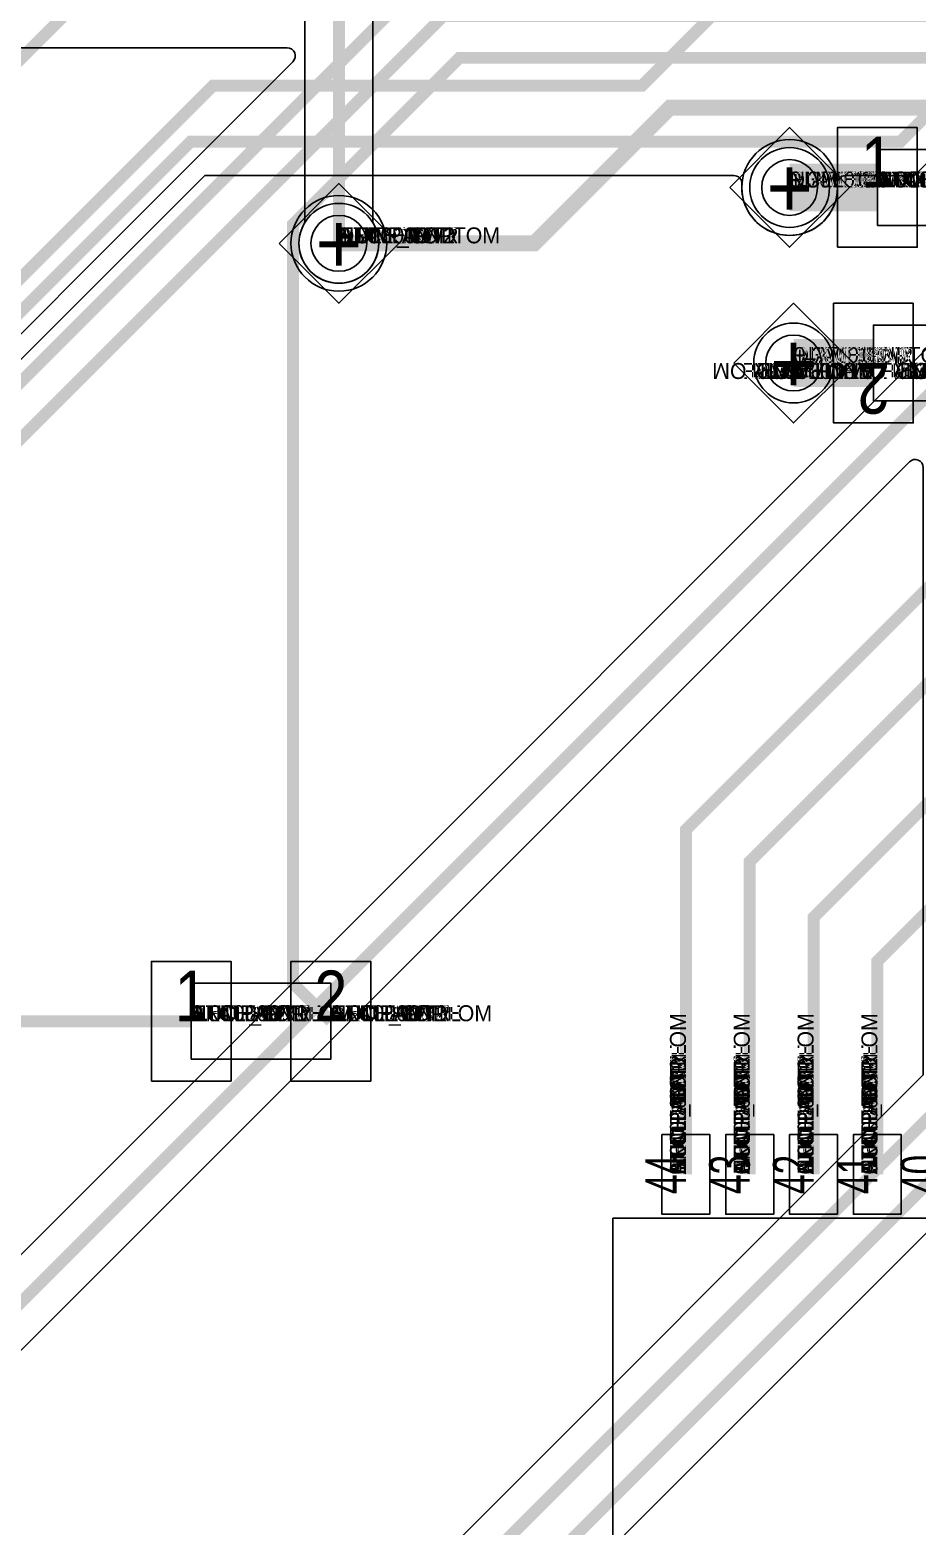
# Model space of a CAD drawing. Extents: x 0 to 323, y 0 to 320.
# Drawn here: x 16.78 to 27.9, y 44.57 to 63.33 of the extents above; entities that cross this region are included whole.
import ezdxf
from ezdxf.enums import TextEntityAlignment as Align

# ---------------------------------------------------------------- set-up
doc = ezdxf.new("R2010")
doc.units = 0
doc.header["$MEASUREMENT"] = 0
doc.layers.get('0').update_dxf_attribs({"linetype": 'CONTINUOUS'})
for name, color, linetype in [('CDN_FIGURES', 7, 'CONTINUOUS'), ('ETCH_BOTTOM', 7, 'CONTINUOUS'), ('ETCH_GND', 3, 'CONTINUOUS'), ('ETCH_INT1', 4, 'CONTINUOUS'), ('ETCH_INT2', 5, 'CONTINUOUS'), ('ETCH_PWR', 6, 'CONTINUOUS'), ('ETCH_TOP', 2, 'CONTINUOUS'), ('MANUFACTURING_NCLEGEND-1-6', 8, 'CONTINUOUS'), ('PACKAGE_GEOMETRY_ASSEMBLY_TOP', 11, 'CONTINUOUS'), ('PACKAGE_GEOMETRY_PIN_NUMBER', 9, 'CONTINUOUS')]:
    doc.layers.add(name, color=color, linetype=linetype)

# ---------------------------------------------------------------- blocks, each defined once
blk = doc.blocks.new('PAD_INFO')
for tag in ['SHAPE_TYPE', 'PAD_HEIGHT', 'PAD_LAYER', 'PAD_TYPE', 'PAD_WIDTH']:
    blk.add_attdef(tag, (0, 0), '', height=0.2)
at = {"flags": 2}
blk.add_attdef('CDN_TYPE', (0, 0), '', height=0.2, dxfattribs=at)
blk = doc.blocks.new('DRILL_INFO')
at = {"flags": 2}
blk.add_attdef('CDN_TYPE', (0, 0), '', height=0.2, dxfattribs=at)
for tag in ['FSHAPE', 'FCHAR', 'DRILL_HEIGHT', 'DIAMETER', 'PLATED', 'DRILL_WIDTH']:
    blk.add_attdef(tag, (0, 0), '', height=0.2)
blk = doc.blocks.new('VIA0700X0300')
at = {"layer": 'ETCH_BOTTOM'}
blk.add_circle((0, 0), 0.35, dxfattribs=at)
at = {"layer": 'ETCH_GND'}
blk.add_circle((0, 0), 0.35, dxfattribs=at)
at = {"layer": 'ETCH_INT1'}
blk.add_circle((0, 0), 0.35, dxfattribs=at)
at = {"layer": 'ETCH_INT2'}
blk.add_circle((0, 0), 0.35, dxfattribs=at)
at = {"layer": 'ETCH_PWR'}
blk.add_circle((0, 0), 0.35, dxfattribs=at)
at = {"layer": 'ETCH_TOP'}
blk.add_circle((0, 0), 0.35, dxfattribs=at)
ref = blk.add_blockref('PAD_INFO', (0, 0))
ref.add_attrib('PAD_LAYER', 'ETCH_TOP', (0, 0), dxfattribs={"height": 0.2})
ref.add_attrib('SHAPE_TYPE', 'NULL', (0, 0), dxfattribs={"height": 0.2})
ref.add_attrib('PAD_TYPE', 'ANTIPAD', (0, 0), dxfattribs={"height": 0.2})
ref.add_attrib('PAD_WIDTH', '0.000000', (0, 0), dxfattribs={"height": 0.2})
ref.add_attrib('PAD_HEIGHT', '0.000000', (0, 0), dxfattribs={"height": 0.2})
ref = blk.add_blockref('PAD_INFO', (0, 0))
ref.add_attrib('PAD_LAYER', 'ETCH_GND', (0, 0), dxfattribs={"height": 0.2})
ref.add_attrib('SHAPE_TYPE', 'NULL', (0, 0), dxfattribs={"height": 0.2})
ref.add_attrib('PAD_TYPE', 'ANTIPAD', (0, 0), dxfattribs={"height": 0.2})
ref.add_attrib('PAD_WIDTH', '0.000000', (0, 0), dxfattribs={"height": 0.2})
ref.add_attrib('PAD_HEIGHT', '0.000000', (0, 0), dxfattribs={"height": 0.2})
ref = blk.add_blockref('PAD_INFO', (0, 0))
ref.add_attrib('PAD_LAYER', 'ETCH_INT1', (0, 0), dxfattribs={"height": 0.2})
ref.add_attrib('SHAPE_TYPE', 'NULL', (0, 0), dxfattribs={"height": 0.2})
ref.add_attrib('PAD_TYPE', 'ANTIPAD', (0, 0), dxfattribs={"height": 0.2})
ref.add_attrib('PAD_WIDTH', '0.000000', (0, 0), dxfattribs={"height": 0.2})
ref.add_attrib('PAD_HEIGHT', '0.000000', (0, 0), dxfattribs={"height": 0.2})
ref = blk.add_blockref('PAD_INFO', (0, 0))
ref.add_attrib('PAD_LAYER', 'ETCH_INT2', (0, 0), dxfattribs={"height": 0.2})
ref.add_attrib('SHAPE_TYPE', 'NULL', (0, 0), dxfattribs={"height": 0.2})
ref.add_attrib('PAD_TYPE', 'ANTIPAD', (0, 0), dxfattribs={"height": 0.2})
ref.add_attrib('PAD_WIDTH', '0.000000', (0, 0), dxfattribs={"height": 0.2})
ref.add_attrib('PAD_HEIGHT', '0.000000', (0, 0), dxfattribs={"height": 0.2})
ref = blk.add_blockref('PAD_INFO', (0, 0))
ref.add_attrib('PAD_LAYER', 'ETCH_PWR', (0, 0), dxfattribs={"height": 0.2})
ref.add_attrib('SHAPE_TYPE', 'NULL', (0, 0), dxfattribs={"height": 0.2})
ref.add_attrib('PAD_TYPE', 'ANTIPAD', (0, 0), dxfattribs={"height": 0.2})
ref.add_attrib('PAD_WIDTH', '0.000000', (0, 0), dxfattribs={"height": 0.2})
ref.add_attrib('PAD_HEIGHT', '0.000000', (0, 0), dxfattribs={"height": 0.2})
ref = blk.add_blockref('PAD_INFO', (0, 0))
ref.add_attrib('PAD_LAYER', 'ETCH_BOTTOM', (0, 0), dxfattribs={"height": 0.2})
ref.add_attrib('SHAPE_TYPE', 'NULL', (0, 0), dxfattribs={"height": 0.2})
ref.add_attrib('PAD_TYPE', 'ANTIPAD', (0, 0), dxfattribs={"height": 0.2})
ref.add_attrib('PAD_WIDTH', '0.000000', (0, 0), dxfattribs={"height": 0.2})
ref.add_attrib('PAD_HEIGHT', '0.000000', (0, 0), dxfattribs={"height": 0.2})
ref = blk.add_blockref('PAD_INFO', (0, 0))
ref.add_attrib('PAD_LAYER', 'ETCH_TOP', (0, 0), dxfattribs={"height": 0.2})
ref.add_attrib('SHAPE_TYPE', 'NULL', (0, 0), dxfattribs={"height": 0.2})
ref.add_attrib('PAD_TYPE', 'THERMAL', (0, 0), dxfattribs={"height": 0.2})
ref.add_attrib('PAD_WIDTH', '0.000000', (0, 0), dxfattribs={"height": 0.2})
ref.add_attrib('PAD_HEIGHT', '0.000000', (0, 0), dxfattribs={"height": 0.2})
ref = blk.add_blockref('PAD_INFO', (0, 0))
ref.add_attrib('PAD_LAYER', 'ETCH_GND', (0, 0), dxfattribs={"height": 0.2})
ref.add_attrib('SHAPE_TYPE', 'NULL', (0, 0), dxfattribs={"height": 0.2})
ref.add_attrib('PAD_TYPE', 'THERMAL', (0, 0), dxfattribs={"height": 0.2})
ref.add_attrib('PAD_WIDTH', '0.000000', (0, 0), dxfattribs={"height": 0.2})
ref.add_attrib('PAD_HEIGHT', '0.000000', (0, 0), dxfattribs={"height": 0.2})
ref = blk.add_blockref('PAD_INFO', (0, 0))
ref.add_attrib('PAD_LAYER', 'ETCH_INT1', (0, 0), dxfattribs={"height": 0.2})
ref.add_attrib('SHAPE_TYPE', 'NULL', (0, 0), dxfattribs={"height": 0.2})
ref.add_attrib('PAD_TYPE', 'THERMAL', (0, 0), dxfattribs={"height": 0.2})
ref.add_attrib('PAD_WIDTH', '0.000000', (0, 0), dxfattribs={"height": 0.2})
ref.add_attrib('PAD_HEIGHT', '0.000000', (0, 0), dxfattribs={"height": 0.2})
ref = blk.add_blockref('PAD_INFO', (0, 0))
ref.add_attrib('PAD_LAYER', 'ETCH_INT2', (0, 0), dxfattribs={"height": 0.2})
ref.add_attrib('SHAPE_TYPE', 'NULL', (0, 0), dxfattribs={"height": 0.2})
ref.add_attrib('PAD_TYPE', 'THERMAL', (0, 0), dxfattribs={"height": 0.2})
ref.add_attrib('PAD_WIDTH', '0.000000', (0, 0), dxfattribs={"height": 0.2})
ref.add_attrib('PAD_HEIGHT', '0.000000', (0, 0), dxfattribs={"height": 0.2})
ref = blk.add_blockref('PAD_INFO', (0, 0))
ref.add_attrib('PAD_LAYER', 'ETCH_PWR', (0, 0), dxfattribs={"height": 0.2})
ref.add_attrib('SHAPE_TYPE', 'NULL', (0, 0), dxfattribs={"height": 0.2})
ref.add_attrib('PAD_TYPE', 'THERMAL', (0, 0), dxfattribs={"height": 0.2})
ref.add_attrib('PAD_WIDTH', '0.000000', (0, 0), dxfattribs={"height": 0.2})
ref.add_attrib('PAD_HEIGHT', '0.000000', (0, 0), dxfattribs={"height": 0.2})
ref = blk.add_blockref('PAD_INFO', (0, 0))
ref.add_attrib('PAD_LAYER', 'ETCH_BOTTOM', (0, 0), dxfattribs={"height": 0.2})
ref.add_attrib('SHAPE_TYPE', 'NULL', (0, 0), dxfattribs={"height": 0.2})
ref.add_attrib('PAD_TYPE', 'THERMAL', (0, 0), dxfattribs={"height": 0.2})
ref.add_attrib('PAD_WIDTH', '0.000000', (0, 0), dxfattribs={"height": 0.2})
ref.add_attrib('PAD_HEIGHT', '0.000000', (0, 0), dxfattribs={"height": 0.2})
ref = blk.add_blockref('PAD_INFO', (0, 0))
ref.add_attrib('PAD_LAYER', 'ETCH_TOP', (0, 0), dxfattribs={"height": 0.2})
ref.add_attrib('SHAPE_TYPE', 'CIRCLE', (0, 0), dxfattribs={"height": 0.2})
ref.add_attrib('PAD_TYPE', 'REGULAR', (0, 0), dxfattribs={"height": 0.2})
ref.add_attrib('PAD_WIDTH', '0.700000', (0, 0), dxfattribs={"height": 0.2})
ref.add_attrib('PAD_HEIGHT', '0.700000', (0, 0), dxfattribs={"height": 0.2})
ref = blk.add_blockref('PAD_INFO', (0, 0))
ref.add_attrib('PAD_LAYER', 'ETCH_GND', (0, 0), dxfattribs={"height": 0.2})
ref.add_attrib('SHAPE_TYPE', 'CIRCLE', (0, 0), dxfattribs={"height": 0.2})
ref.add_attrib('PAD_TYPE', 'REGULAR', (0, 0), dxfattribs={"height": 0.2})
ref.add_attrib('PAD_WIDTH', '0.700000', (0, 0), dxfattribs={"height": 0.2})
ref.add_attrib('PAD_HEIGHT', '0.700000', (0, 0), dxfattribs={"height": 0.2})
ref = blk.add_blockref('PAD_INFO', (0, 0))
ref.add_attrib('PAD_LAYER', 'ETCH_INT1', (0, 0), dxfattribs={"height": 0.2})
ref.add_attrib('SHAPE_TYPE', 'CIRCLE', (0, 0), dxfattribs={"height": 0.2})
ref.add_attrib('PAD_TYPE', 'REGULAR', (0, 0), dxfattribs={"height": 0.2})
ref.add_attrib('PAD_WIDTH', '0.700000', (0, 0), dxfattribs={"height": 0.2})
ref.add_attrib('PAD_HEIGHT', '0.700000', (0, 0), dxfattribs={"height": 0.2})
ref = blk.add_blockref('PAD_INFO', (0, 0))
ref.add_attrib('PAD_LAYER', 'ETCH_INT2', (0, 0), dxfattribs={"height": 0.2})
ref.add_attrib('SHAPE_TYPE', 'CIRCLE', (0, 0), dxfattribs={"height": 0.2})
ref.add_attrib('PAD_TYPE', 'REGULAR', (0, 0), dxfattribs={"height": 0.2})
ref.add_attrib('PAD_WIDTH', '0.700000', (0, 0), dxfattribs={"height": 0.2})
ref.add_attrib('PAD_HEIGHT', '0.700000', (0, 0), dxfattribs={"height": 0.2})
ref = blk.add_blockref('PAD_INFO', (0, 0))
ref.add_attrib('PAD_LAYER', 'ETCH_PWR', (0, 0), dxfattribs={"height": 0.2})
ref.add_attrib('SHAPE_TYPE', 'CIRCLE', (0, 0), dxfattribs={"height": 0.2})
ref.add_attrib('PAD_TYPE', 'REGULAR', (0, 0), dxfattribs={"height": 0.2})
ref.add_attrib('PAD_WIDTH', '0.700000', (0, 0), dxfattribs={"height": 0.2})
ref.add_attrib('PAD_HEIGHT', '0.700000', (0, 0), dxfattribs={"height": 0.2})
ref = blk.add_blockref('PAD_INFO', (0, 0))
ref.add_attrib('PAD_LAYER', 'ETCH_BOTTOM', (0, 0), dxfattribs={"height": 0.2})
ref.add_attrib('SHAPE_TYPE', 'CIRCLE', (0, 0), dxfattribs={"height": 0.2})
ref.add_attrib('PAD_TYPE', 'REGULAR', (0, 0), dxfattribs={"height": 0.2})
ref.add_attrib('PAD_WIDTH', '0.700000', (0, 0), dxfattribs={"height": 0.2})
ref.add_attrib('PAD_HEIGHT', '0.700000', (0, 0), dxfattribs={"height": 0.2})
ref = blk.add_blockref('DRILL_INFO', (0, 0))
ref.add_attrib('DIAMETER', '0.300000', (0, 0), dxfattribs={"height": 0.2})
ref.add_attrib('PLATED', 'PLATED', (0, 0), dxfattribs={"height": 0.2})
ref.add_attrib('FSHAPE', 'DIAMOND', (0, 0), dxfattribs={"height": 0.2})
ref.add_attrib('FCHAR', '+', (0, 0), dxfattribs={"height": 0.2})
ref.add_attrib('DRILL_WIDTH', '1.500000', (0, 0), dxfattribs={"height": 0.2})
ref.add_attrib('DRILL_HEIGHT', '1.500000', (0, 0), dxfattribs={"height": 0.2})
for tag in ['CDN_TYPE', 'PIN']:
    blk.add_attdef(tag, (0, 0), '', height=0.2)
at = {"flags": 2}
for tag in ['PSTKNAME', 'BBV']:
    blk.add_attdef(tag, (0, 0), '', height=0.2, dxfattribs=at)
blk = doc.blocks.new('FIGURE_DIAMOND')
at = {"layer": 'CDN_FIGURES'}
blk.add_lwpolyline([(-0.5, 0), (0, 0.5), (0.5, 0), (0, -0.5)], close=True, dxfattribs=at)
blk = doc.blocks.new('RC1000X0600TS')
at = {"layer": 'ETCH_TOP'}
blk.add_lwpolyline([(-0.5, -0.3), (-0.5, 0.3), (0.5, 0.3), (0.5, -0.3)], close=True, dxfattribs=at)
ref = blk.add_blockref('PAD_INFO', (0, 0))
ref.add_attrib('PAD_LAYER', 'ETCH_TOP', (0, 0), dxfattribs={"height": 0.2})
ref.add_attrib('SHAPE_TYPE', 'NULL', (0, 0), dxfattribs={"height": 0.2})
ref.add_attrib('PAD_TYPE', 'ANTIPAD', (0, 0), dxfattribs={"height": 0.2})
ref.add_attrib('PAD_WIDTH', '0.000000', (0, 0), dxfattribs={"height": 0.2})
ref.add_attrib('PAD_HEIGHT', '0.000000', (0, 0), dxfattribs={"height": 0.2})
ref = blk.add_blockref('PAD_INFO', (0, 0))
ref.add_attrib('PAD_LAYER', 'ETCH_GND', (0, 0), dxfattribs={"height": 0.2})
ref.add_attrib('SHAPE_TYPE', 'NULL', (0, 0), dxfattribs={"height": 0.2})
ref.add_attrib('PAD_TYPE', 'ANTIPAD', (0, 0), dxfattribs={"height": 0.2})
ref.add_attrib('PAD_WIDTH', '0.000000', (0, 0), dxfattribs={"height": 0.2})
ref.add_attrib('PAD_HEIGHT', '0.000000', (0, 0), dxfattribs={"height": 0.2})
ref = blk.add_blockref('PAD_INFO', (0, 0))
ref.add_attrib('PAD_LAYER', 'ETCH_INT1', (0, 0), dxfattribs={"height": 0.2})
ref.add_attrib('SHAPE_TYPE', 'NULL', (0, 0), dxfattribs={"height": 0.2})
ref.add_attrib('PAD_TYPE', 'ANTIPAD', (0, 0), dxfattribs={"height": 0.2})
ref.add_attrib('PAD_WIDTH', '0.000000', (0, 0), dxfattribs={"height": 0.2})
ref.add_attrib('PAD_HEIGHT', '0.000000', (0, 0), dxfattribs={"height": 0.2})
ref = blk.add_blockref('PAD_INFO', (0, 0))
ref.add_attrib('PAD_LAYER', 'ETCH_INT2', (0, 0), dxfattribs={"height": 0.2})
ref.add_attrib('SHAPE_TYPE', 'NULL', (0, 0), dxfattribs={"height": 0.2})
ref.add_attrib('PAD_TYPE', 'ANTIPAD', (0, 0), dxfattribs={"height": 0.2})
ref.add_attrib('PAD_WIDTH', '0.000000', (0, 0), dxfattribs={"height": 0.2})
ref.add_attrib('PAD_HEIGHT', '0.000000', (0, 0), dxfattribs={"height": 0.2})
ref = blk.add_blockref('PAD_INFO', (0, 0))
ref.add_attrib('PAD_LAYER', 'ETCH_PWR', (0, 0), dxfattribs={"height": 0.2})
ref.add_attrib('SHAPE_TYPE', 'NULL', (0, 0), dxfattribs={"height": 0.2})
ref.add_attrib('PAD_TYPE', 'ANTIPAD', (0, 0), dxfattribs={"height": 0.2})
ref.add_attrib('PAD_WIDTH', '0.000000', (0, 0), dxfattribs={"height": 0.2})
ref.add_attrib('PAD_HEIGHT', '0.000000', (0, 0), dxfattribs={"height": 0.2})
ref = blk.add_blockref('PAD_INFO', (0, 0))
ref.add_attrib('PAD_LAYER', 'ETCH_BOTTOM', (0, 0), dxfattribs={"height": 0.2})
ref.add_attrib('SHAPE_TYPE', 'NULL', (0, 0), dxfattribs={"height": 0.2})
ref.add_attrib('PAD_TYPE', 'ANTIPAD', (0, 0), dxfattribs={"height": 0.2})
ref.add_attrib('PAD_WIDTH', '0.000000', (0, 0), dxfattribs={"height": 0.2})
ref.add_attrib('PAD_HEIGHT', '0.000000', (0, 0), dxfattribs={"height": 0.2})
ref = blk.add_blockref('PAD_INFO', (0, 0))
ref.add_attrib('PAD_LAYER', 'ETCH_TOP', (0, 0), dxfattribs={"height": 0.2})
ref.add_attrib('SHAPE_TYPE', 'NULL', (0, 0), dxfattribs={"height": 0.2})
ref.add_attrib('PAD_TYPE', 'THERMAL', (0, 0), dxfattribs={"height": 0.2})
ref.add_attrib('PAD_WIDTH', '0.000000', (0, 0), dxfattribs={"height": 0.2})
ref.add_attrib('PAD_HEIGHT', '0.000000', (0, 0), dxfattribs={"height": 0.2})
ref = blk.add_blockref('PAD_INFO', (0, 0))
ref.add_attrib('PAD_LAYER', 'ETCH_GND', (0, 0), dxfattribs={"height": 0.2})
ref.add_attrib('SHAPE_TYPE', 'NULL', (0, 0), dxfattribs={"height": 0.2})
ref.add_attrib('PAD_TYPE', 'THERMAL', (0, 0), dxfattribs={"height": 0.2})
ref.add_attrib('PAD_WIDTH', '0.000000', (0, 0), dxfattribs={"height": 0.2})
ref.add_attrib('PAD_HEIGHT', '0.000000', (0, 0), dxfattribs={"height": 0.2})
ref = blk.add_blockref('PAD_INFO', (0, 0))
ref.add_attrib('PAD_LAYER', 'ETCH_INT1', (0, 0), dxfattribs={"height": 0.2})
ref.add_attrib('SHAPE_TYPE', 'NULL', (0, 0), dxfattribs={"height": 0.2})
ref.add_attrib('PAD_TYPE', 'THERMAL', (0, 0), dxfattribs={"height": 0.2})
ref.add_attrib('PAD_WIDTH', '0.000000', (0, 0), dxfattribs={"height": 0.2})
ref.add_attrib('PAD_HEIGHT', '0.000000', (0, 0), dxfattribs={"height": 0.2})
ref = blk.add_blockref('PAD_INFO', (0, 0))
ref.add_attrib('PAD_LAYER', 'ETCH_INT2', (0, 0), dxfattribs={"height": 0.2})
ref.add_attrib('SHAPE_TYPE', 'NULL', (0, 0), dxfattribs={"height": 0.2})
ref.add_attrib('PAD_TYPE', 'THERMAL', (0, 0), dxfattribs={"height": 0.2})
ref.add_attrib('PAD_WIDTH', '0.000000', (0, 0), dxfattribs={"height": 0.2})
ref.add_attrib('PAD_HEIGHT', '0.000000', (0, 0), dxfattribs={"height": 0.2})
ref = blk.add_blockref('PAD_INFO', (0, 0))
ref.add_attrib('PAD_LAYER', 'ETCH_PWR', (0, 0), dxfattribs={"height": 0.2})
ref.add_attrib('SHAPE_TYPE', 'NULL', (0, 0), dxfattribs={"height": 0.2})
ref.add_attrib('PAD_TYPE', 'THERMAL', (0, 0), dxfattribs={"height": 0.2})
ref.add_attrib('PAD_WIDTH', '0.000000', (0, 0), dxfattribs={"height": 0.2})
ref.add_attrib('PAD_HEIGHT', '0.000000', (0, 0), dxfattribs={"height": 0.2})
ref = blk.add_blockref('PAD_INFO', (0, 0))
ref.add_attrib('PAD_LAYER', 'ETCH_BOTTOM', (0, 0), dxfattribs={"height": 0.2})
ref.add_attrib('SHAPE_TYPE', 'NULL', (0, 0), dxfattribs={"height": 0.2})
ref.add_attrib('PAD_TYPE', 'THERMAL', (0, 0), dxfattribs={"height": 0.2})
ref.add_attrib('PAD_WIDTH', '0.000000', (0, 0), dxfattribs={"height": 0.2})
ref.add_attrib('PAD_HEIGHT', '0.000000', (0, 0), dxfattribs={"height": 0.2})
ref = blk.add_blockref('PAD_INFO', (0, 0))
ref.add_attrib('PAD_LAYER', 'ETCH_TOP', (0, 0), dxfattribs={"height": 0.2})
ref.add_attrib('SHAPE_TYPE', 'RECTANGLE', (0, 0), dxfattribs={"height": 0.2})
ref.add_attrib('PAD_TYPE', 'REGULAR', (0, 0), dxfattribs={"height": 0.2})
ref.add_attrib('PAD_WIDTH', '1.000000', (0, 0), dxfattribs={"height": 0.2})
ref.add_attrib('PAD_HEIGHT', '0.600000', (0, 0), dxfattribs={"height": 0.2})
ref = blk.add_blockref('PAD_INFO', (0, 0))
ref.add_attrib('PAD_LAYER', 'ETCH_GND', (0, 0), dxfattribs={"height": 0.2})
ref.add_attrib('SHAPE_TYPE', 'NULL', (0, 0), dxfattribs={"height": 0.2})
ref.add_attrib('PAD_TYPE', 'REGULAR', (0, 0), dxfattribs={"height": 0.2})
ref.add_attrib('PAD_WIDTH', '0.000000', (0, 0), dxfattribs={"height": 0.2})
ref.add_attrib('PAD_HEIGHT', '0.000000', (0, 0), dxfattribs={"height": 0.2})
ref = blk.add_blockref('PAD_INFO', (0, 0))
ref.add_attrib('PAD_LAYER', 'ETCH_INT1', (0, 0), dxfattribs={"height": 0.2})
ref.add_attrib('SHAPE_TYPE', 'NULL', (0, 0), dxfattribs={"height": 0.2})
ref.add_attrib('PAD_TYPE', 'REGULAR', (0, 0), dxfattribs={"height": 0.2})
ref.add_attrib('PAD_WIDTH', '0.000000', (0, 0), dxfattribs={"height": 0.2})
ref.add_attrib('PAD_HEIGHT', '0.000000', (0, 0), dxfattribs={"height": 0.2})
ref = blk.add_blockref('PAD_INFO', (0, 0))
ref.add_attrib('PAD_LAYER', 'ETCH_INT2', (0, 0), dxfattribs={"height": 0.2})
ref.add_attrib('SHAPE_TYPE', 'NULL', (0, 0), dxfattribs={"height": 0.2})
ref.add_attrib('PAD_TYPE', 'REGULAR', (0, 0), dxfattribs={"height": 0.2})
ref.add_attrib('PAD_WIDTH', '0.000000', (0, 0), dxfattribs={"height": 0.2})
ref.add_attrib('PAD_HEIGHT', '0.000000', (0, 0), dxfattribs={"height": 0.2})
ref = blk.add_blockref('PAD_INFO', (0, 0))
ref.add_attrib('PAD_LAYER', 'ETCH_PWR', (0, 0), dxfattribs={"height": 0.2})
ref.add_attrib('SHAPE_TYPE', 'NULL', (0, 0), dxfattribs={"height": 0.2})
ref.add_attrib('PAD_TYPE', 'REGULAR', (0, 0), dxfattribs={"height": 0.2})
ref.add_attrib('PAD_WIDTH', '0.000000', (0, 0), dxfattribs={"height": 0.2})
ref.add_attrib('PAD_HEIGHT', '0.000000', (0, 0), dxfattribs={"height": 0.2})
ref = blk.add_blockref('PAD_INFO', (0, 0))
ref.add_attrib('PAD_LAYER', 'ETCH_BOTTOM', (0, 0), dxfattribs={"height": 0.2})
ref.add_attrib('SHAPE_TYPE', 'NULL', (0, 0), dxfattribs={"height": 0.2})
ref.add_attrib('PAD_TYPE', 'REGULAR', (0, 0), dxfattribs={"height": 0.2})
ref.add_attrib('PAD_WIDTH', '0.000000', (0, 0), dxfattribs={"height": 0.2})
ref.add_attrib('PAD_HEIGHT', '0.000000', (0, 0), dxfattribs={"height": 0.2})
ref = blk.add_blockref('DRILL_INFO', (0, 0))
ref.add_attrib('DIAMETER', '0.000000', (0, 0), dxfattribs={"height": 0.2})
ref.add_attrib('PLATED', 'PLATED', (0, 0), dxfattribs={"height": 0.2})
ref.add_attrib('FSHAPE', 'NULL', (0, 0), dxfattribs={"height": 0.2})
ref.add_attrib('DRILL_WIDTH', '0.000000', (0, 0), dxfattribs={"height": 0.2})
ref.add_attrib('DRILL_HEIGHT', '0.000000', (0, 0), dxfattribs={"height": 0.2})
for tag in ['CDN_TYPE', 'PIN']:
    blk.add_attdef(tag, (0, 0), '', height=0.2)
at = {"flags": 2}
for tag in ['PSTKNAME', 'BBV']:
    blk.add_attdef(tag, (0, 0), '', height=0.2, dxfattribs=at)
blk = doc.blocks.new('TSSOP2_44')
at = {"layer": 'PACKAGE_GEOMETRY_ASSEMBLY_TOP'}
blk.add_lwpolyline([(-5.08, -9.315), (5.08, -9.315), (5.08, 9.315), (-5.08, 9.315)], close=True, dxfattribs=at)
at = {"layer": 'ETCH_TOP'}
ref = blk.add_blockref('RC1000X0600TS', (5.63, 8.4), dxfattribs=at)
ref.add_attrib('CDN_TYPE', 'PIN', (0, 0), dxfattribs={"height": 0.2})
ref.add_attrib('PIN', '44', (0, 0), dxfattribs={"height": 0.2})
ref = blk.add_blockref('RC1000X0600TS', (5.63, 7.6), dxfattribs=at)
ref.add_attrib('CDN_TYPE', 'PIN', (0, 0), dxfattribs={"height": 0.2})
ref.add_attrib('PIN', '43', (0, 0), dxfattribs={"height": 0.2})
ref = blk.add_blockref('RC1000X0600TS', (5.63, 6.8), dxfattribs=at)
ref.add_attrib('CDN_TYPE', 'PIN', (0, 0), dxfattribs={"height": 0.2})
ref.add_attrib('PIN', '42', (0, 0), dxfattribs={"height": 0.2})
ref = blk.add_blockref('RC1000X0600TS', (5.63, 6), dxfattribs=at)
ref.add_attrib('CDN_TYPE', 'PIN', (0, 0), dxfattribs={"height": 0.2})
ref.add_attrib('PIN', '41', (0, 0), dxfattribs={"height": 0.2})
at = {"flags": 2}
for tag in ['SYMBOL_TYPE', 'CDN_TYPE', 'REFDES']:
    blk.add_attdef(tag, (0, 0), '', height=0.2, dxfattribs=at)
blk = doc.blocks.new('RC1000X1500TS')
at = {"layer": 'ETCH_TOP'}
blk.add_lwpolyline([(-0.5, -0.75), (-0.5, 0.75), (0.5, 0.75), (0.5, -0.75)], close=True, dxfattribs=at)
ref = blk.add_blockref('PAD_INFO', (0, 0))
ref.add_attrib('PAD_LAYER', 'ETCH_TOP', (0, 0), dxfattribs={"height": 0.2})
ref.add_attrib('SHAPE_TYPE', 'NULL', (0, 0), dxfattribs={"height": 0.2})
ref.add_attrib('PAD_TYPE', 'ANTIPAD', (0, 0), dxfattribs={"height": 0.2})
ref.add_attrib('PAD_WIDTH', '0.000000', (0, 0), dxfattribs={"height": 0.2})
ref.add_attrib('PAD_HEIGHT', '0.000000', (0, 0), dxfattribs={"height": 0.2})
ref = blk.add_blockref('PAD_INFO', (0, 0))
ref.add_attrib('PAD_LAYER', 'ETCH_GND', (0, 0), dxfattribs={"height": 0.2})
ref.add_attrib('SHAPE_TYPE', 'NULL', (0, 0), dxfattribs={"height": 0.2})
ref.add_attrib('PAD_TYPE', 'ANTIPAD', (0, 0), dxfattribs={"height": 0.2})
ref.add_attrib('PAD_WIDTH', '0.000000', (0, 0), dxfattribs={"height": 0.2})
ref.add_attrib('PAD_HEIGHT', '0.000000', (0, 0), dxfattribs={"height": 0.2})
ref = blk.add_blockref('PAD_INFO', (0, 0))
ref.add_attrib('PAD_LAYER', 'ETCH_INT1', (0, 0), dxfattribs={"height": 0.2})
ref.add_attrib('SHAPE_TYPE', 'NULL', (0, 0), dxfattribs={"height": 0.2})
ref.add_attrib('PAD_TYPE', 'ANTIPAD', (0, 0), dxfattribs={"height": 0.2})
ref.add_attrib('PAD_WIDTH', '0.000000', (0, 0), dxfattribs={"height": 0.2})
ref.add_attrib('PAD_HEIGHT', '0.000000', (0, 0), dxfattribs={"height": 0.2})
ref = blk.add_blockref('PAD_INFO', (0, 0))
ref.add_attrib('PAD_LAYER', 'ETCH_INT2', (0, 0), dxfattribs={"height": 0.2})
ref.add_attrib('SHAPE_TYPE', 'NULL', (0, 0), dxfattribs={"height": 0.2})
ref.add_attrib('PAD_TYPE', 'ANTIPAD', (0, 0), dxfattribs={"height": 0.2})
ref.add_attrib('PAD_WIDTH', '0.000000', (0, 0), dxfattribs={"height": 0.2})
ref.add_attrib('PAD_HEIGHT', '0.000000', (0, 0), dxfattribs={"height": 0.2})
ref = blk.add_blockref('PAD_INFO', (0, 0))
ref.add_attrib('PAD_LAYER', 'ETCH_PWR', (0, 0), dxfattribs={"height": 0.2})
ref.add_attrib('SHAPE_TYPE', 'NULL', (0, 0), dxfattribs={"height": 0.2})
ref.add_attrib('PAD_TYPE', 'ANTIPAD', (0, 0), dxfattribs={"height": 0.2})
ref.add_attrib('PAD_WIDTH', '0.000000', (0, 0), dxfattribs={"height": 0.2})
ref.add_attrib('PAD_HEIGHT', '0.000000', (0, 0), dxfattribs={"height": 0.2})
ref = blk.add_blockref('PAD_INFO', (0, 0))
ref.add_attrib('PAD_LAYER', 'ETCH_BOTTOM', (0, 0), dxfattribs={"height": 0.2})
ref.add_attrib('SHAPE_TYPE', 'NULL', (0, 0), dxfattribs={"height": 0.2})
ref.add_attrib('PAD_TYPE', 'ANTIPAD', (0, 0), dxfattribs={"height": 0.2})
ref.add_attrib('PAD_WIDTH', '0.000000', (0, 0), dxfattribs={"height": 0.2})
ref.add_attrib('PAD_HEIGHT', '0.000000', (0, 0), dxfattribs={"height": 0.2})
ref = blk.add_blockref('PAD_INFO', (0, 0))
ref.add_attrib('PAD_LAYER', 'ETCH_TOP', (0, 0), dxfattribs={"height": 0.2})
ref.add_attrib('SHAPE_TYPE', 'NULL', (0, 0), dxfattribs={"height": 0.2})
ref.add_attrib('PAD_TYPE', 'THERMAL', (0, 0), dxfattribs={"height": 0.2})
ref.add_attrib('PAD_WIDTH', '0.000000', (0, 0), dxfattribs={"height": 0.2})
ref.add_attrib('PAD_HEIGHT', '0.000000', (0, 0), dxfattribs={"height": 0.2})
ref = blk.add_blockref('PAD_INFO', (0, 0))
ref.add_attrib('PAD_LAYER', 'ETCH_GND', (0, 0), dxfattribs={"height": 0.2})
ref.add_attrib('SHAPE_TYPE', 'NULL', (0, 0), dxfattribs={"height": 0.2})
ref.add_attrib('PAD_TYPE', 'THERMAL', (0, 0), dxfattribs={"height": 0.2})
ref.add_attrib('PAD_WIDTH', '0.000000', (0, 0), dxfattribs={"height": 0.2})
ref.add_attrib('PAD_HEIGHT', '0.000000', (0, 0), dxfattribs={"height": 0.2})
ref = blk.add_blockref('PAD_INFO', (0, 0))
ref.add_attrib('PAD_LAYER', 'ETCH_INT1', (0, 0), dxfattribs={"height": 0.2})
ref.add_attrib('SHAPE_TYPE', 'NULL', (0, 0), dxfattribs={"height": 0.2})
ref.add_attrib('PAD_TYPE', 'THERMAL', (0, 0), dxfattribs={"height": 0.2})
ref.add_attrib('PAD_WIDTH', '0.000000', (0, 0), dxfattribs={"height": 0.2})
ref.add_attrib('PAD_HEIGHT', '0.000000', (0, 0), dxfattribs={"height": 0.2})
ref = blk.add_blockref('PAD_INFO', (0, 0))
ref.add_attrib('PAD_LAYER', 'ETCH_INT2', (0, 0), dxfattribs={"height": 0.2})
ref.add_attrib('SHAPE_TYPE', 'NULL', (0, 0), dxfattribs={"height": 0.2})
ref.add_attrib('PAD_TYPE', 'THERMAL', (0, 0), dxfattribs={"height": 0.2})
ref.add_attrib('PAD_WIDTH', '0.000000', (0, 0), dxfattribs={"height": 0.2})
ref.add_attrib('PAD_HEIGHT', '0.000000', (0, 0), dxfattribs={"height": 0.2})
ref = blk.add_blockref('PAD_INFO', (0, 0))
ref.add_attrib('PAD_LAYER', 'ETCH_PWR', (0, 0), dxfattribs={"height": 0.2})
ref.add_attrib('SHAPE_TYPE', 'NULL', (0, 0), dxfattribs={"height": 0.2})
ref.add_attrib('PAD_TYPE', 'THERMAL', (0, 0), dxfattribs={"height": 0.2})
ref.add_attrib('PAD_WIDTH', '0.000000', (0, 0), dxfattribs={"height": 0.2})
ref.add_attrib('PAD_HEIGHT', '0.000000', (0, 0), dxfattribs={"height": 0.2})
ref = blk.add_blockref('PAD_INFO', (0, 0))
ref.add_attrib('PAD_LAYER', 'ETCH_BOTTOM', (0, 0), dxfattribs={"height": 0.2})
ref.add_attrib('SHAPE_TYPE', 'NULL', (0, 0), dxfattribs={"height": 0.2})
ref.add_attrib('PAD_TYPE', 'THERMAL', (0, 0), dxfattribs={"height": 0.2})
ref.add_attrib('PAD_WIDTH', '0.000000', (0, 0), dxfattribs={"height": 0.2})
ref.add_attrib('PAD_HEIGHT', '0.000000', (0, 0), dxfattribs={"height": 0.2})
ref = blk.add_blockref('PAD_INFO', (0, 0))
ref.add_attrib('PAD_LAYER', 'ETCH_GND', (0, 0), dxfattribs={"height": 0.2})
ref.add_attrib('SHAPE_TYPE', 'NULL', (0, 0), dxfattribs={"height": 0.2})
ref.add_attrib('PAD_TYPE', 'REGULAR', (0, 0), dxfattribs={"height": 0.2})
ref.add_attrib('PAD_WIDTH', '0.000000', (0, 0), dxfattribs={"height": 0.2})
ref.add_attrib('PAD_HEIGHT', '0.000000', (0, 0), dxfattribs={"height": 0.2})
ref = blk.add_blockref('PAD_INFO', (0, 0))
ref.add_attrib('PAD_LAYER', 'ETCH_INT1', (0, 0), dxfattribs={"height": 0.2})
ref.add_attrib('SHAPE_TYPE', 'NULL', (0, 0), dxfattribs={"height": 0.2})
ref.add_attrib('PAD_TYPE', 'REGULAR', (0, 0), dxfattribs={"height": 0.2})
ref.add_attrib('PAD_WIDTH', '0.000000', (0, 0), dxfattribs={"height": 0.2})
ref.add_attrib('PAD_HEIGHT', '0.000000', (0, 0), dxfattribs={"height": 0.2})
ref = blk.add_blockref('PAD_INFO', (0, 0))
ref.add_attrib('PAD_LAYER', 'ETCH_INT2', (0, 0), dxfattribs={"height": 0.2})
ref.add_attrib('SHAPE_TYPE', 'NULL', (0, 0), dxfattribs={"height": 0.2})
ref.add_attrib('PAD_TYPE', 'REGULAR', (0, 0), dxfattribs={"height": 0.2})
ref.add_attrib('PAD_WIDTH', '0.000000', (0, 0), dxfattribs={"height": 0.2})
ref.add_attrib('PAD_HEIGHT', '0.000000', (0, 0), dxfattribs={"height": 0.2})
ref = blk.add_blockref('PAD_INFO', (0, 0))
ref.add_attrib('PAD_LAYER', 'ETCH_PWR', (0, 0), dxfattribs={"height": 0.2})
ref.add_attrib('SHAPE_TYPE', 'NULL', (0, 0), dxfattribs={"height": 0.2})
ref.add_attrib('PAD_TYPE', 'REGULAR', (0, 0), dxfattribs={"height": 0.2})
ref.add_attrib('PAD_WIDTH', '0.000000', (0, 0), dxfattribs={"height": 0.2})
ref.add_attrib('PAD_HEIGHT', '0.000000', (0, 0), dxfattribs={"height": 0.2})
ref = blk.add_blockref('PAD_INFO', (0, 0))
ref.add_attrib('PAD_LAYER', 'ETCH_BOTTOM', (0, 0), dxfattribs={"height": 0.2})
ref.add_attrib('SHAPE_TYPE', 'NULL', (0, 0), dxfattribs={"height": 0.2})
ref.add_attrib('PAD_TYPE', 'REGULAR', (0, 0), dxfattribs={"height": 0.2})
ref.add_attrib('PAD_WIDTH', '0.000000', (0, 0), dxfattribs={"height": 0.2})
ref.add_attrib('PAD_HEIGHT', '0.000000', (0, 0), dxfattribs={"height": 0.2})
ref = blk.add_blockref('DRILL_INFO', (0, 0))
ref.add_attrib('DIAMETER', '0.000000', (0, 0), dxfattribs={"height": 0.2})
ref.add_attrib('PLATED', 'PLATED', (0, 0), dxfattribs={"height": 0.2})
ref.add_attrib('FSHAPE', 'NULL', (0, 0), dxfattribs={"height": 0.2})
ref.add_attrib('DRILL_WIDTH', '0.000000', (0, 0), dxfattribs={"height": 0.2})
ref.add_attrib('DRILL_HEIGHT', '0.000000', (0, 0), dxfattribs={"height": 0.2})
ref = blk.add_blockref('PAD_INFO', (0, 0))
ref.add_attrib('PAD_LAYER', 'ETCH_TOP', (0, 0), dxfattribs={"height": 0.2})
ref.add_attrib('SHAPE_TYPE', 'RECTANGLE', (0, 0), dxfattribs={"height": 0.2})
ref.add_attrib('PAD_TYPE', 'REGULAR', (0, 0), dxfattribs={"height": 0.2})
ref.add_attrib('PAD_WIDTH', '1.000000', (0, 0), dxfattribs={"height": 0.2})
ref.add_attrib('PAD_HEIGHT', '1.500000', (0, 0), dxfattribs={"height": 0.2})
for tag in ['CDN_TYPE', 'PIN']:
    blk.add_attdef(tag, (0, 0), '', height=0.2)
at = {"flags": 2}
for tag in ['PSTKNAME', 'BBV']:
    blk.add_attdef(tag, (0, 0), '', height=0.2, dxfattribs=at)
blk = doc.blocks.new('F56')
at = {"layer": 'PACKAGE_GEOMETRY_ASSEMBLY_TOP'}
blk.add_lwpolyline([(0, -0.475), (1.75, -0.475), (1.75, 0.475), (0, 0.475)], close=True, dxfattribs=at)
at = {"layer": 'ETCH_TOP'}
ref = blk.add_blockref('RC1000X1500TS', (0, 0), dxfattribs=at)
ref.add_attrib('CDN_TYPE', 'PIN', (0, 0), dxfattribs={"height": 0.2})
ref.add_attrib('PIN', '1', (0, 0), dxfattribs={"height": 0.2})
ref = blk.add_blockref('RC1000X1500TS', (1.75, 0), dxfattribs=at)
ref.add_attrib('CDN_TYPE', 'PIN', (0, 0), dxfattribs={"height": 0.2})
ref.add_attrib('PIN', '2', (0, 0), dxfattribs={"height": 0.2})
at = {"flags": 2}
for tag in ['SYMBOL_TYPE', 'CDN_TYPE', 'REFDES']:
    blk.add_attdef(tag, (0, 0), '', height=0.2, dxfattribs=at)

msp = doc.modelspace()

# ---------------------------------------------------------------- linework, layer by layer
at = {"layer": 'ETCH_BOTTOM'}
for points, format in [([(39.485, 70.543, 0.15, 0.15, 0), (39.485, 70.015, 0.15, 0.15, 0), (39.185, 69.715, 0.15, 0.15, 0), (31.539, 69.715, 0.15, 0.15, 0), (24.449, 62.625, 0.15, 0.15, 0), (19.07, 62.625, 0.15, 0.15, 0), (6.5, 50.055, 0.15, 0.15, 0), (6.5, 50, 0.15, 0.15, 0)], "xyseb"), ([(43.295, 70.442, 0.15, 0.15, 0), (43.295, 69.655, 0.15, 0.15, 0), (42.325, 68.685, 0.15, 0.15, 0), (42.325, 68.088, 0.15, 0.15, 0), (41.63, 67.392, 0.15, 0.15, 0), (41.63, 66.795, 0.15, 0.15, 0), (41.118, 66.283, 0.15, 0.15, 0), (40.52, 66.283, 0.15, 0.15, 0), (39.778, 65.541, 0.15, 0.15, 0), (34.278, 65.541, 0.15, 0.15, 0), (33.825, 65.088, 0.15, 0.15, 0), (33.825, 62.583, 0.15, 0.15, 0), (33.517, 62.275, 0.15, 0.15, 0), (31.988, 62.275, 0.15, 0.15, 0), (28.4, 58.688, 0.15, 0.15, 0), (28.4, 50.05, 0.15, 0.15, 0), (21.9, 43.55, 0.15, 0.15, 0)], "xyseb"), ([(42.025, 70.215, 0.15, 0.15, 0), (42.025, 68.212, 0.15, 0.15, 0), (41.33, 67.517, 0.15, 0.15, 0), (41.33, 66.92, 0.15, 0.15, 0), (40.993, 66.583, 0.15, 0.15, 0), (40.396, 66.583, 0.15, 0.15, 0), (39.654, 65.841, 0.15, 0.15, 0), (34.153, 65.841, 0.15, 0.15, 0), (33.525, 65.213, 0.15, 0.15, 0), (33.525, 62.707, 0.15, 0.15, 0), (33.393, 62.575, 0.15, 0.15, 0), (31.863, 62.575, 0.15, 0.15, 0), (16.389, 47.101, 0.15, 0.15, 0), (11.59, 47.101, 0.15, 0.15, 0), (9.05, 44.561, 0.15, 0.15, 0), (9.05, 44.35, 0.15, 0.15, 0), (6.65, 41.95, 0.15, 0.15, 0)], "xyseb"), ([(44.565, 67.814, 0.15, 0.15, 0), (43.914, 67.814, 0.15, 0.15, 0), (38.675, 62.575, 0.15, 0.15, 0), (34.242, 62.575, 0.15, 0.15, 0), (33.642, 61.975, 0.15, 0.15, 0), (32.112, 61.975, 0.15, 0.15, 0), (28.7, 58.563, 0.15, 0.15, 0), (28.7, 49.537, 0.15, 0.15, 0), (19.963, 40.8, 0.15, 0.15, 0), (14.5, 40.8, 0.15, 0.15, 0)], "xyseb"), ([(40.755, 67.789, 0.15, 0.15, 0), (40.721, 67.755, 0.15, 0.15, 0), (33.518, 67.755, 0.15, 0.15, 0), (27.688, 61.925, 0.15, 0.15, 0), (18.794, 61.925, 0.15, 0.15, 0), (7.675, 50.806, 0.15, 0.15, 0), (7.675, 48.625, 0.15, 0.15, 0), (5.2, 46.15, 0.15, 0.15, 0)], "xyseb"), ([(5.05, 43.338), (5.05, 45.45, -0.434609), (5.159, 45.551, 0.424415), (5.8, 46.129), (5.8, 46.149), (8.1, 48.449), (8.1, 50.63), (10.688, 53.218, -0.569037), (10.857, 53.175, 1.683168), (12.285, 54.603, -0.569037), (12.242, 54.772), (18.97, 61.5), (25.6, 61.5, -0.434609), (25.701, 61.392, 1.071716), (26.899, 61.392, -0.434609), (27, 61.5), (27.864, 61.5), (33.694, 67.33)], "xyb"), ([(18.55, 64.85, 0.15, 0.15, 0), (4.625, 50.925, 0.15, 0.15, 0), (4.625, 43.162, 0.15, 0.15, 0), (8.112, 39.675, 0.15, 0.15, 0), (14.966, 39.675, 0.15, 0.15, 0), (15.676, 40.385, 0.15, 0.15, 0), (51.378, 40.385, 0.15, 0.15, 0), (65.225, 26.538, 0.15, 0.15, 0), (65.225, 25.275, 0.15, 0.15, 0), (64.6, 24.65, 0.15, 0.15, 0)], "xyseb"), ([(31.65, 62.963), (16.213, 47.526), (15.469, 47.526, -0.632647), (15.39, 47.692, 2.109642), (13.61, 47.692, -0.632647), (13.531, 47.526), (12.929, 47.526, -0.632647), (12.85, 47.692, 2.441504), (11.246, 47.518, -0.448627), (11.255, 47.367), (8.625, 44.737), (8.625, 44.526)], "xyb"), ([(57.171, 35.193), (51.554, 40.81), (20.819, 40.81, -0.668179), (20.748, 40.983), (29.125, 49.361), (29.125, 58.387), (29.499, 58.761, -0.434813), (29.647, 58.756, 1.071728), (30.494, 59.603, -0.434813), (30.489, 59.751), (32.288, 61.55), (33.705, 61.55, -0.432543), (33.806, 61.442, 0.206069), (33.966, 60.996), (33.98, 60.981), (33.98, 59.301), (50.75, 42.531), (50.75, 42.15), (51.131, 42.15), (51.881, 41.4)], "xyb"), ([(9.475, 44.385), (10.688, 45.598, -0.569037), (10.857, 45.555, 1.163502), (12.917, 46.518, -0.599114), (13.001, 46.676), (13.459, 46.676, -0.599114), (13.543, 46.518, 1.869601), (15.457, 46.518, -0.599114), (15.541, 46.676), (16.566, 46.676), (27.802, 57.912, -0.668179), (27.975, 57.841), (27.975, 50.226), (21.899, 44.15)], "xyb")]:
    msp.add_lwpolyline(points, format=format, dxfattribs=at)
msp.add_lwpolyline([(20.65, 61.25, 1), (20.65, 60.05, 1)], format="xyb", close=True, dxfattribs=at)
at = {"layer": 'ETCH_GND'}
for points in [[(26.8, 61.35, 1), (25.8, 61.35, 1)], [(21.15, 60.65, 1), (20.15, 60.65, 1)]]:
    msp.add_lwpolyline(points, format="xyb", close=True, dxfattribs=at)
at = {"layer": 'ETCH_INT1'}
for points in [[(26.9, 61.35, 1), (25.7, 61.35, 1)], [(21.25, 60.65, 1), (20.05, 60.65, 1)]]:
    msp.add_lwpolyline(points, format="xyb", close=True, dxfattribs=at)
at = {"layer": 'ETCH_INT2'}
for points, format in [([(12.65, 76.55, 0.15, 0.15, 0), (14.775, 74.425, 0.15, 0.15, 0), (15.038, 74.425, 0.15, 0.15, 0), (15.375, 74.088, 0.15, 0.15, 0), (19.042, 70.421, 0.15, 0.15, 0), (19.042, 69.195, 0.15, 0.15, 0), (20.65, 67.587, 0.15, 0.15, 0), (20.65, 60.65, 0.15, 0.15, 0)], "xyseb"), ([(20.225, 67.411), (20.225, 60.914), (20.218, 60.902, 1.740689), (21.082, 60.902), (21.075, 60.914), (21.075, 67.763)], "xyb")]:
    msp.add_lwpolyline(points, format=format, dxfattribs=at)
msp.add_lwpolyline([(26.3, 61.85, 1), (26.3, 60.85, 1)], format="xyb", close=True, dxfattribs=at)
at = {"layer": 'ETCH_PWR'}
for points in [[(21.15, 60.65, 1), (20.15, 60.65, 1)], [(26.85, 59.15, 1), (25.85, 59.15, 1)]]:
    msp.add_lwpolyline(points, format="xyb", close=True, dxfattribs=at)
at = {"layer": 'ETCH_TOP'}
for points, format in [([(3.15, 78.801), (2.2, 77.851), (2.2, 72.486), (9.6, 65.086), (9.6, 64.95), (9.284, 64.95), (9.273, 64.986, 0.744649), (8.027, 64.986), (8.016, 64.95), (7.625, 64.95), (7.625, 62.65), (9.675, 62.65), (9.675, 64.85), (9.836, 64.85), (11.586, 63.1), (20.003, 63.1, -0.668179), (20.074, 62.927), (14.189, 57.042), (1.266, 57.042), (1.266, 116.848)], "xyb"), ([(35.716, 69.026, 0.15, 0.15, 0), (35.675, 68.985, 0.15, 0.15, 0), (35.675, 65.312, 0.15, 0.15, 0), (34.643, 64.28, 0.15, 0.15, 0), (34.167, 64.28, 0.15, 0.15, 0), (34.022, 64.425, 0.15, 0.15, 0), (31.387, 64.425, 0.15, 0.15, 0), (31.337, 64.375, 0.15, 0.15, 0), (24.438, 64.375, 0.15, 0.15, 0), (24.088, 64.725, 0.15, 0.15, 0), (22.474, 64.725, 0.15, 0.15, 0), (13.349, 55.6, 0.15, 0.15, 0), (6.65, 55.6, 0.15, 0.15, 0), (6.65, 53.7, 0.15, 0.15, 0)], "xyseb"), ([(36.986, 69.026, 0.15, 0.15, 0), (36.945, 68.985, 0.15, 0.15, 0), (36.945, 64.695, 0.15, 0.15, 0), (36.23, 63.98, 0.15, 0.15, 0), (32.133, 63.98, 0.15, 0.15, 0), (31.988, 64.125, 0.15, 0.15, 0), (31.512, 64.125, 0.15, 0.15, 0), (30.887, 63.5, 0.15, 0.15, 0), (21.96, 63.5, 0.15, 0.15, 0), (11.96, 53.5, 0.15, 0.15, 0)], "xyseb"), ([(38.256, 69.026, 0.15, 0.15, 0), (38.215, 68.985, 0.15, 0.15, 0), (38.215, 64.715, 0.15, 0.15, 0), (36.475, 62.975, 0.15, 0.15, 0), (22.162, 62.975, 0.15, 0.15, 0), (20.075, 60.888, 0.15, 0.15, 0), (20.075, 51.375, 0.15, 0.15, 0), (20.55, 50.9, 0.15, 0.15, 0)], "xyseb"), ([(51, 62.35, 0.2, 0.2, 0), (24.8, 62.35, 0.2, 0.2, 0), (23.1, 60.65, 0.2, 0.2, 0), (20.65, 60.65, 0.2, 0.2, 0)], "xyseb"), ([(27.4, 61.35, 0.6, 0.6, 0), (26.3, 61.35, 0.6, 0.6, 0)], "xyseb"), ([(27.35, 59.15, 0.6, 0.6, 0), (26.35, 59.15, 0.6, 0.6, 0)], "xyseb"), ([(25, 48.98, 0.15, 0.15, 0), (25, 53.3, 0.15, 0.15, 0), (28.99, 57.29, 0.15, 0.15, 0), (46.845, 57.29, 0.15, 0.15, 0), (47.934, 58.379, 0.15, 0.15, 0), (53.792, 58.379, 0.15, 0.15, 0), (53.867, 58.454, 0.15, 0.15, 0), (54.928, 58.454, 0.15, 0.15, 0)], "xyseb"), ([(54.928, 57.954, 0.15, 0.15, 0), (54.16, 57.954, 0.15, 0.15, 0), (53.056, 56.85, 0.15, 0.15, 0), (29.75, 56.85, 0.15, 0.15, 0), (25.8, 52.9, 0.15, 0.15, 0), (25.8, 48.98, 0.15, 0.15, 0)], "xyseb"), ([(54.928, 55.454, 0.15, 0.15, 0), (53.959, 55.454, 0.15, 0.15, 0), (53.884, 55.379, 0.15, 0.15, 0), (29.779, 55.379, 0.15, 0.15, 0), (26.6, 52.2, 0.15, 0.15, 0), (26.6, 48.98, 0.15, 0.15, 0)], "xyseb"), ([(54.928, 54.954, 0.15, 0.15, 0), (30.704, 54.954, 0.15, 0.15, 0), (27.4, 51.65, 0.15, 0.15, 0), (27.4, 48.98, 0.15, 0.15, 0)], "xyseb"), ([(18.8, 50.9, 0.15, 0.15, 0), (16.031, 50.9, 0.15, 0.15, 0), (14.966, 49.835, 0.15, 0.15, 0), (14.034, 49.835, 0.15, 0.15, 0), (12.969, 50.9, 0.15, 0.15, 0), (12.02, 50.9, 0.15, 0.15, 0), (11.96, 50.96, 0.15, 0.15, 0)], "xyseb")]:
    msp.add_lwpolyline(points, format=format, dxfattribs=at)

# ---------------------------------------------------------------- block references
for p in [(27.4, 61.35), (18.8, 50.9)]:
    msp.add_blockref('F56', p)
for name, p, rotation in [('F56', (29.1, 59.15), 180), ('TSSOP2_44', (33.4, 43.35), 90)]:
    msp.add_blockref(name, p, dxfattribs=dict(rotation=rotation))
for p in [(26.3, 61.35), (20.65, 60.65), (26.35, 59.15)]:
    msp.add_blockref('VIA0700X0300', p, dxfattribs=at)
at = {"layer": 'MANUFACTURING_NCLEGEND-1-6', "xscale": 1.5, "yscale": 1.5}
for p in [(26.3, 61.35), (20.65, 60.65), (26.35, 59.15)]:
    msp.add_blockref('FIGURE_DIAMOND', p, dxfattribs=at)

# ---------------------------------------------------------------- texts
at = {"layer": 'MANUFACTURING_NCLEGEND-1-6'}
for p in [(26.3, 61.35), (20.65, 60.65), (26.35, 59.15)]:
    msp.add_text('+', height=0.75, dxfattribs=at).set_placement(p, align=Align.MIDDLE_CENTER)
at = {"layer": 'PACKAGE_GEOMETRY_PIN_NUMBER', "width": 0.88}
for s, p in [('1', (27.4, 61.35)), ('1', (18.8, 50.9)), ('2', (20.55, 50.9))]:
    msp.add_text(s, height=0.635, dxfattribs=at).set_placement(p, align=Align.CENTER)
at = {"layer": 'PACKAGE_GEOMETRY_PIN_NUMBER'}
for s, height, rotation, width, p in [('2', 0.635, 180, 0.88, (27.35, 59.15)), ('44', 0.508, 90, 0.649606, (25, 48.98)), ('43', 0.508, 90, 0.649606, (25.8, 48.98)), ('42', 0.508, 90, 0.649606, (26.6, 48.98)), ('41', 0.508, 90, 0.649606, (27.4, 48.98)), ('40', 0.508, 90, 0.649606, (28.2, 48.98))]:
    msp.add_text(s, height=height, rotation=rotation, dxfattribs=dict(at, width=width)).set_placement(p, align=Align.CENTER)

doc.saveas('drawing.dxf')
